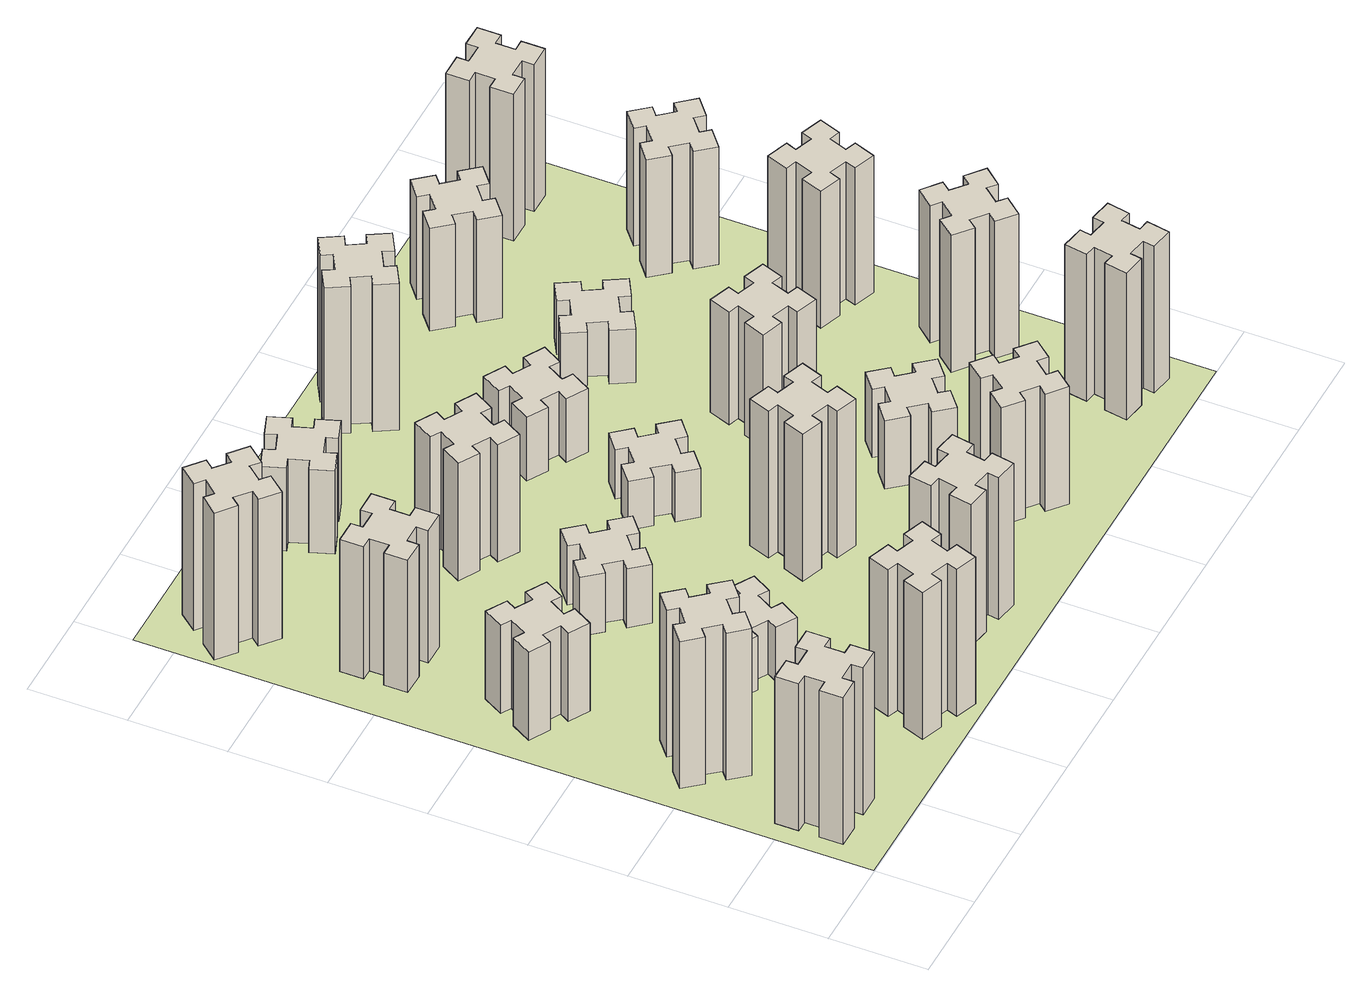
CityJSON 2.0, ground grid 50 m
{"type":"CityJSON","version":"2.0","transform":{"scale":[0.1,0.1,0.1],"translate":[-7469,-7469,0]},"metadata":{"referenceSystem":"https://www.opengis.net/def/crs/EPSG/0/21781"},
"CityObjects":{
"building1":{"type":"Building","attributes":{"class":"1000","function":"1000","usage":"1000","yearOfConstruction":2016,"roofType":"1000","measuredHeight":90,"storeysAboveGround":30,"storeysBelowGround":0},"geometry":[{"type":"Solid","lod":"1","boundaries":[[[[0,1,2,3,4,5,6,7,8,9,10,11,12,13,14,15,16,17,18,19]],[[17,16,20,21]],[[16,15,22,20]],[[15,14,23,22]],[[14,13,24,23]],[[13,12,25,24]],[[12,11,26,25]],[[11,10,27,26]],[[10,9,28,27]],[[9,8,29,28]],[[8,7,30,29]],[[7,6,31,30]],[[6,5,32,31]],[[5,4,33,32]],[[4,3,34,33]],[[3,2,35,34]],[[2,1,36,35]],[[1,0,37,36]],[[0,19,38,37]],[[19,18,39,38]],[[18,17,21,39]],[[24,25,26,27,28,29,30,31,32,33,34,35,36,37,38,39,21,20,22,23]]]]}]},
"building2":{"type":"Building","attributes":{"class":"1000","function":"1000","usage":"1000","yearOfConstruction":2016,"roofType":"1000","measuredHeight":90,"storeysAboveGround":30,"storeysBelowGround":0},"geometry":[{"type":"Solid","lod":"1","boundaries":[[[[40,41,42,43,44,45,46,47,48,49,50,51,52,53,54,55,56,57,58,59]],[[57,56,60,61]],[[56,55,62,60]],[[55,54,63,62]],[[54,53,64,63]],[[53,52,65,64]],[[52,51,66,65]],[[51,50,67,66]],[[50,49,68,67]],[[49,48,69,68]],[[48,47,70,69]],[[47,46,71,70]],[[46,45,72,71]],[[45,44,73,72]],[[44,43,74,73]],[[43,42,75,74]],[[42,41,76,75]],[[41,40,77,76]],[[40,59,78,77]],[[59,58,79,78]],[[58,57,61,79]],[[64,65,66,67,68,69,70,71,72,73,74,75,76,77,78,79,61,60,62,63]]]]}]},
"building3":{"type":"Building","attributes":{"class":"1000","function":"1000","usage":"1000","yearOfConstruction":2016,"roofType":"1000","measuredHeight":54,"storeysAboveGround":30,"storeysBelowGround":0},"geometry":[{"type":"Solid","lod":"1","boundaries":[[[[80,81,82,83,84,85,86,87,88,89,90,91,92,93,94,95,96,97,98,99]],[[97,96,100,101]],[[96,95,102,100]],[[95,94,103,102]],[[94,93,104,103]],[[93,92,105,104]],[[92,91,106,105]],[[91,90,107,106]],[[90,89,108,107]],[[89,88,109,108]],[[88,87,110,109]],[[87,86,111,110]],[[86,85,112,111]],[[85,84,113,112]],[[84,83,114,113]],[[83,82,115,114]],[[82,81,116,115]],[[81,80,117,116]],[[80,99,118,117]],[[99,98,119,118]],[[98,97,101,119]],[[104,105,106,107,108,109,110,111,112,113,114,115,116,117,118,119,101,100,102,103]]]]}]},
"building4":{"type":"Building","attributes":{"class":"1000","function":"1000","usage":"1000","yearOfConstruction":2016,"roofType":"1000","measuredHeight":81,"storeysAboveGround":30,"storeysBelowGround":0},"geometry":[{"type":"Solid","lod":"1","boundaries":[[[[120,121,122,123,124,125,126,127,128,129,130,131,132,133,134,135,136,137,138,139]],[[137,136,140,141]],[[136,135,142,140]],[[135,134,143,142]],[[134,133,144,143]],[[133,132,145,144]],[[132,131,146,145]],[[131,130,147,146]],[[130,129,148,147]],[[129,128,149,148]],[[128,127,150,149]],[[127,126,151,150]],[[126,125,152,151]],[[125,124,153,152]],[[124,123,154,153]],[[123,122,155,154]],[[122,121,156,155]],[[121,120,157,156]],[[120,139,158,157]],[[139,138,159,158]],[[138,137,141,159]],[[144,145,146,147,148,149,150,151,152,153,154,155,156,157,158,159,141,140,142,143]]]]}]},
"building5":{"type":"Building","attributes":{"class":"1000","function":"1000","usage":"1000","yearOfConstruction":2016,"roofType":"1000","measuredHeight":90,"storeysAboveGround":30,"storeysBelowGround":0},"geometry":[{"type":"Solid","lod":"1","boundaries":[[[[160,161,162,163,164,165,166,167,168,169,170,171,172,173,174,175,176,177,178,179]],[[177,176,180,181]],[[176,175,182,180]],[[175,174,183,182]],[[174,173,184,183]],[[173,172,185,184]],[[172,171,186,185]],[[171,170,187,186]],[[170,169,188,187]],[[169,168,189,188]],[[168,167,190,189]],[[167,166,191,190]],[[166,165,192,191]],[[165,164,193,192]],[[164,163,194,193]],[[163,162,195,194]],[[162,161,196,195]],[[161,160,197,196]],[[160,179,198,197]],[[179,178,199,198]],[[178,177,181,199]],[[184,185,186,187,188,189,190,191,192,193,194,195,196,197,198,199,181,180,182,183]]]]}]},
"building6":{"type":"Building","attributes":{"class":"1000","function":"1000","usage":"1000","yearOfConstruction":2016,"roofType":"1000","measuredHeight":90,"storeysAboveGround":30,"storeysBelowGround":0},"geometry":[{"type":"Solid","lod":"1","boundaries":[[[[200,201,202,203,204,205,206,207,208,209,210,211,212,213,214,215,216,217,218,219]],[[217,216,220,221]],[[216,215,222,220]],[[215,214,223,222]],[[214,213,224,223]],[[213,212,225,224]],[[212,211,226,225]],[[211,210,227,226]],[[210,209,228,227]],[[209,208,229,228]],[[208,207,230,229]],[[207,206,231,230]],[[206,205,232,231]],[[205,204,233,232]],[[204,203,234,233]],[[203,202,235,234]],[[202,201,236,235]],[[201,200,237,236]],[[200,219,238,237]],[[219,218,239,238]],[[218,217,221,239]],[[224,225,226,227,228,229,230,231,232,233,234,235,236,237,238,239,221,220,222,223]]]]}]},
"building7":{"type":"Building","attributes":{"class":"1000","function":"1000","usage":"1000","yearOfConstruction":2016,"roofType":"1000","measuredHeight":33,"storeysAboveGround":30,"storeysBelowGround":0},"geometry":[{"type":"Solid","lod":"1","boundaries":[[[[240,241,242,243,244,245,246,247,248,249,250,251,252,253,254,255,256,257,258,259]],[[257,256,260,261]],[[256,255,262,260]],[[255,254,263,262]],[[254,253,264,263]],[[253,252,265,264]],[[252,251,266,265]],[[251,250,267,266]],[[250,249,268,267]],[[249,248,269,268]],[[248,247,270,269]],[[247,246,271,270]],[[246,245,272,271]],[[245,244,273,272]],[[244,243,274,273]],[[243,242,275,274]],[[242,241,276,275]],[[241,240,277,276]],[[240,259,278,277]],[[259,258,279,278]],[[258,257,261,279]],[[264,265,266,267,268,269,270,271,272,273,274,275,276,277,278,279,261,260,262,263]]]]}]},
"building8":{"type":"Building","attributes":{"class":"1000","function":"1000","usage":"1000","yearOfConstruction":2016,"roofType":"1000","measuredHeight":36,"storeysAboveGround":30,"storeysBelowGround":0},"geometry":[{"type":"Solid","lod":"1","boundaries":[[[[280,281,282,283,284,285,286,287,288,289,290,291,292,293,294,295,296,297,298,299]],[[297,296,300,301]],[[296,295,302,300]],[[295,294,303,302]],[[294,293,304,303]],[[293,292,305,304]],[[292,291,306,305]],[[291,290,307,306]],[[290,289,308,307]],[[289,288,309,308]],[[288,287,310,309]],[[287,286,311,310]],[[286,285,312,311]],[[285,284,313,312]],[[284,283,314,313]],[[283,282,315,314]],[[282,281,316,315]],[[281,280,317,316]],[[280,299,318,317]],[[299,298,319,318]],[[298,297,301,319]],[[304,305,306,307,308,309,310,311,312,313,314,315,316,317,318,319,301,300,302,303]]]]}]},
"building9":{"type":"Building","attributes":{"class":"1000","function":"1000","usage":"1000","yearOfConstruction":2016,"roofType":"1000","measuredHeight":87,"storeysAboveGround":30,"storeysBelowGround":0},"geometry":[{"type":"Solid","lod":"1","boundaries":[[[[320,321,322,323,324,325,326,327,328,329,330,331,332,333,334,335,336,337,338,339]],[[337,336,340,341]],[[336,335,342,340]],[[335,334,343,342]],[[334,333,344,343]],[[333,332,345,344]],[[332,331,346,345]],[[331,330,347,346]],[[330,329,348,347]],[[329,328,349,348]],[[328,327,350,349]],[[327,326,351,350]],[[326,325,352,351]],[[325,324,353,352]],[[324,323,354,353]],[[323,322,355,354]],[[322,321,356,355]],[[321,320,357,356]],[[320,339,358,357]],[[339,338,359,358]],[[338,337,341,359]],[[344,345,346,347,348,349,350,351,352,353,354,355,356,357,358,359,341,340,342,343]]]]}]},
"building10":{"type":"Building","attributes":{"class":"1000","function":"1000","usage":"1000","yearOfConstruction":2016,"roofType":"1000","measuredHeight":72,"storeysAboveGround":30,"storeysBelowGround":0},"geometry":[{"type":"Solid","lod":"1","boundaries":[[[[360,361,362,363,364,365,366,367,368,369,370,371,372,373,374,375,376,377,378,379]],[[377,376,380,381]],[[376,375,382,380]],[[375,374,383,382]],[[374,373,384,383]],[[373,372,385,384]],[[372,371,386,385]],[[371,370,387,386]],[[370,369,388,387]],[[369,368,389,388]],[[368,367,390,389]],[[367,366,391,390]],[[366,365,392,391]],[[365,364,393,392]],[[364,363,394,393]],[[363,362,395,394]],[[362,361,396,395]],[[361,360,397,396]],[[360,379,398,397]],[[379,378,399,398]],[[378,377,381,399]],[[384,385,386,387,388,389,390,391,392,393,394,395,396,397,398,399,381,380,382,383]]]]}]},
"building11":{"type":"Building","attributes":{"class":"1000","function":"1000","usage":"1000","yearOfConstruction":2016,"roofType":"1000","measuredHeight":51,"storeysAboveGround":30,"storeysBelowGround":0},"geometry":[{"type":"Solid","lod":"1","boundaries":[[[[400,401,402,403,404,405,406,407,408,409,410,411,412,413,414,415,416,417,418,419]],[[417,416,420,421]],[[416,415,422,420]],[[415,414,423,422]],[[414,413,424,423]],[[413,412,425,424]],[[412,411,426,425]],[[411,410,427,426]],[[410,409,428,427]],[[409,408,429,428]],[[408,407,430,429]],[[407,406,431,430]],[[406,405,432,431]],[[405,404,433,432]],[[404,403,434,433]],[[403,402,435,434]],[[402,401,436,435]],[[401,400,437,436]],[[400,419,438,437]],[[419,418,439,438]],[[418,417,421,439]],[[424,425,426,427,428,429,430,431,432,433,434,435,436,437,438,439,421,420,422,423]]]]}]},
"building12":{"type":"Building","attributes":{"class":"1000","function":"1000","usage":"1000","yearOfConstruction":2016,"roofType":"1000","measuredHeight":90,"storeysAboveGround":30,"storeysBelowGround":0},"geometry":[{"type":"Solid","lod":"1","boundaries":[[[[440,441,442,443,444,445,446,447,448,449,450,451,452,453,454,455,456,457,458,459]],[[457,456,460,461]],[[456,455,462,460]],[[455,454,463,462]],[[454,453,464,463]],[[453,452,465,464]],[[452,451,466,465]],[[451,450,467,466]],[[450,449,468,467]],[[449,448,469,468]],[[448,447,470,469]],[[447,446,471,470]],[[446,445,472,471]],[[445,444,473,472]],[[444,443,474,473]],[[443,442,475,474]],[[442,441,476,475]],[[441,440,477,476]],[[440,459,478,477]],[[459,458,479,478]],[[458,457,461,479]],[[464,465,466,467,468,469,470,471,472,473,474,475,476,477,478,479,461,460,462,463]]]]}]},
"building13":{"type":"Building","attributes":{"class":"1000","function":"1000","usage":"1000","yearOfConstruction":2016,"roofType":"1000","measuredHeight":30,"storeysAboveGround":30,"storeysBelowGround":0},"geometry":[{"type":"Solid","lod":"1","boundaries":[[[[480,481,482,483,484,485,486,487,488,489,490,491,492,493,494,495,496,497,498,499]],[[497,496,500,501]],[[496,495,502,500]],[[495,494,503,502]],[[494,493,504,503]],[[493,492,505,504]],[[492,491,506,505]],[[491,490,507,506]],[[490,489,508,507]],[[489,488,509,508]],[[488,487,510,509]],[[487,486,511,510]],[[486,485,512,511]],[[485,484,513,512]],[[484,483,514,513]],[[483,482,515,514]],[[482,481,516,515]],[[481,480,517,516]],[[480,499,518,517]],[[499,498,519,518]],[[498,497,501,519]],[[504,505,506,507,508,509,510,511,512,513,514,515,516,517,518,519,501,500,502,503]]]]}]},
"building14":{"type":"Building","attributes":{"class":"1000","function":"1000","usage":"1000","yearOfConstruction":2016,"roofType":"1000","measuredHeight":39,"storeysAboveGround":30,"storeysBelowGround":0},"geometry":[{"type":"Solid","lod":"1","boundaries":[[[[520,521,522,523,524,525,526,527,528,529,530,531,532,533,534,535,536,537,538,539]],[[537,536,540,541]],[[536,535,542,540]],[[535,534,543,542]],[[534,533,544,543]],[[533,532,545,544]],[[532,531,546,545]],[[531,530,547,546]],[[530,529,548,547]],[[529,528,549,548]],[[528,527,550,549]],[[527,526,551,550]],[[526,525,552,551]],[[525,524,553,552]],[[524,523,554,553]],[[523,522,555,554]],[[522,521,556,555]],[[521,520,557,556]],[[520,539,558,557]],[[539,538,559,558]],[[538,537,541,559]],[[544,545,546,547,548,549,550,551,552,553,554,555,556,557,558,559,541,540,542,543]]]]}]},
"building15":{"type":"Building","attributes":{"class":"1000","function":"1000","usage":"1000","yearOfConstruction":2016,"roofType":"1000","measuredHeight":72,"storeysAboveGround":30,"storeysBelowGround":0},"geometry":[{"type":"Solid","lod":"1","boundaries":[[[[560,561,562,563,564,565,566,567,568,569,570,571,572,573,574,575,576,577,578,579]],[[577,576,580,581]],[[576,575,582,580]],[[575,574,583,582]],[[574,573,584,583]],[[573,572,585,584]],[[572,571,586,585]],[[571,570,587,586]],[[570,569,588,587]],[[569,568,589,588]],[[568,567,590,589]],[[567,566,591,590]],[[566,565,592,591]],[[565,564,593,592]],[[564,563,594,593]],[[563,562,595,594]],[[562,561,596,595]],[[561,560,597,596]],[[560,579,598,597]],[[579,578,599,598]],[[578,577,581,599]],[[584,585,586,587,588,589,590,591,592,593,594,595,596,597,598,599,581,580,582,583]]]]}]},
"building16":{"type":"Building","attributes":{"class":"1000","function":"1000","usage":"1000","yearOfConstruction":2016,"roofType":"1000","measuredHeight":90,"storeysAboveGround":30,"storeysBelowGround":0},"geometry":[{"type":"Solid","lod":"1","boundaries":[[[[600,601,602,603,604,605,606,607,608,609,610,611,612,613,614,615,616,617,618,619]],[[617,616,620,621]],[[616,615,622,620]],[[615,614,623,622]],[[614,613,624,623]],[[613,612,625,624]],[[612,611,626,625]],[[611,610,627,626]],[[610,609,628,627]],[[609,608,629,628]],[[608,607,630,629]],[[607,606,631,630]],[[606,605,632,631]],[[605,604,633,632]],[[604,603,634,633]],[[603,602,635,634]],[[602,601,636,635]],[[601,600,637,636]],[[600,619,638,637]],[[619,618,639,638]],[[618,617,621,639]],[[624,625,626,627,628,629,630,631,632,633,634,635,636,637,638,639,621,620,622,623]]]]}]},
"building17":{"type":"Building","attributes":{"class":"1000","function":"1000","usage":"1000","yearOfConstruction":2016,"roofType":"1000","measuredHeight":42,"storeysAboveGround":30,"storeysBelowGround":0},"geometry":[{"type":"Solid","lod":"1","boundaries":[[[[640,641,642,643,644,645,646,647,648,649,650,651,652,653,654,655,656,657,658,659]],[[657,656,660,661]],[[656,655,662,660]],[[655,654,663,662]],[[654,653,664,663]],[[653,652,665,664]],[[652,651,666,665]],[[651,650,667,666]],[[650,649,668,667]],[[649,648,669,668]],[[648,647,670,669]],[[647,646,671,670]],[[646,645,672,671]],[[645,644,673,672]],[[644,643,674,673]],[[643,642,675,674]],[[642,641,676,675]],[[641,640,677,676]],[[640,659,678,677]],[[659,658,679,678]],[[658,657,661,679]],[[664,665,666,667,668,669,670,671,672,673,674,675,676,677,678,679,661,660,662,663]]]]}]},
"building18":{"type":"Building","attributes":{"class":"1000","function":"1000","usage":"1000","yearOfConstruction":2016,"roofType":"1000","measuredHeight":69,"storeysAboveGround":30,"storeysBelowGround":0},"geometry":[{"type":"Solid","lod":"1","boundaries":[[[[680,681,682,683,684,685,686,687,688,689,690,691,692,693,694,695,696,697,698,699]],[[697,696,700,701]],[[696,695,702,700]],[[695,694,703,702]],[[694,693,704,703]],[[693,692,705,704]],[[692,691,706,705]],[[691,690,707,706]],[[690,689,708,707]],[[689,688,709,708]],[[688,687,710,709]],[[687,686,711,710]],[[686,685,712,711]],[[685,684,713,712]],[[684,683,714,713]],[[683,682,715,714]],[[682,681,716,715]],[[681,680,717,716]],[[680,699,718,717]],[[699,698,719,718]],[[698,697,701,719]],[[704,705,706,707,708,709,710,711,712,713,714,715,716,717,718,719,701,700,702,703]]]]}]},
"building19":{"type":"Building","attributes":{"class":"1000","function":"1000","usage":"1000","yearOfConstruction":2016,"roofType":"1000","measuredHeight":33,"storeysAboveGround":30,"storeysBelowGround":0},"geometry":[{"type":"Solid","lod":"1","boundaries":[[[[720,721,722,723,724,725,726,727,728,729,730,731,732,733,734,735,736,737,738,739]],[[737,736,740,741]],[[736,735,742,740]],[[735,734,743,742]],[[734,733,744,743]],[[733,732,745,744]],[[732,731,746,745]],[[731,730,747,746]],[[730,729,748,747]],[[729,728,749,748]],[[728,727,750,749]],[[727,726,751,750]],[[726,725,752,751]],[[725,724,753,752]],[[724,723,754,753]],[[723,722,755,754]],[[722,721,756,755]],[[721,720,757,756]],[[720,739,758,757]],[[739,738,759,758]],[[738,737,741,759]],[[744,745,746,747,748,749,750,751,752,753,754,755,756,757,758,759,741,740,742,743]]]]}]},
"building20":{"type":"Building","attributes":{"class":"1000","function":"1000","usage":"1000","yearOfConstruction":2016,"roofType":"1000","measuredHeight":90,"storeysAboveGround":30,"storeysBelowGround":0},"geometry":[{"type":"Solid","lod":"1","boundaries":[[[[760,761,762,763,764,765,766,767,768,769,770,771,772,773,774,775,776,777,778,779]],[[777,776,780,781]],[[776,775,782,780]],[[775,774,783,782]],[[774,773,784,783]],[[773,772,785,784]],[[772,771,786,785]],[[771,770,787,786]],[[770,769,788,787]],[[769,768,789,788]],[[768,767,790,789]],[[767,766,791,790]],[[766,765,792,791]],[[765,764,793,792]],[[764,763,794,793]],[[763,762,795,794]],[[762,761,796,795]],[[761,760,797,796]],[[760,779,798,797]],[[779,778,799,798]],[[778,777,781,799]],[[784,785,786,787,788,789,790,791,792,793,794,795,796,797,798,799,781,780,782,783]]]]}]},
"building21":{"type":"Building","attributes":{"class":"1000","function":"1000","usage":"1000","yearOfConstruction":2016,"roofType":"1000","measuredHeight":63,"storeysAboveGround":30,"storeysBelowGround":0},"geometry":[{"type":"Solid","lod":"1","boundaries":[[[[800,801,802,803,804,805,806,807,808,809,810,811,812,813,814,815,816,817,818,819]],[[817,816,820,821]],[[816,815,822,820]],[[815,814,823,822]],[[814,813,824,823]],[[813,812,825,824]],[[812,811,826,825]],[[811,810,827,826]],[[810,809,828,827]],[[809,808,829,828]],[[808,807,830,829]],[[807,806,831,830]],[[806,805,832,831]],[[805,804,833,832]],[[804,803,834,833]],[[803,802,835,834]],[[802,801,836,835]],[[801,800,837,836]],[[800,819,838,837]],[[819,818,839,838]],[[818,817,821,839]],[[824,825,826,827,828,829,830,831,832,833,834,835,836,837,838,839,821,820,822,823]]]]}]},
"building22":{"type":"Building","attributes":{"class":"1000","function":"1000","usage":"1000","yearOfConstruction":2016,"roofType":"1000","measuredHeight":84,"storeysAboveGround":30,"storeysBelowGround":0},"geometry":[{"type":"Solid","lod":"1","boundaries":[[[[840,841,842,843,844,845,846,847,848,849,850,851,852,853,854,855,856,857,858,859]],[[857,856,860,861]],[[856,855,862,860]],[[855,854,863,862]],[[854,853,864,863]],[[853,852,865,864]],[[852,851,866,865]],[[851,850,867,866]],[[850,849,868,867]],[[849,848,869,868]],[[848,847,870,869]],[[847,846,871,870]],[[846,845,872,871]],[[845,844,873,872]],[[844,843,874,873]],[[843,842,875,874]],[[842,841,876,875]],[[841,840,877,876]],[[840,859,878,877]],[[859,858,879,878]],[[858,857,861,879]],[[864,865,866,867,868,869,870,871,872,873,874,875,876,877,878,879,861,860,862,863]]]]}]},
"building23":{"type":"Building","attributes":{"class":"1000","function":"1000","usage":"1000","yearOfConstruction":2016,"roofType":"1000","measuredHeight":84,"storeysAboveGround":30,"storeysBelowGround":0},"geometry":[{"type":"Solid","lod":"1","boundaries":[[[[880,881,882,883,884,885,886,887,888,889,890,891,892,893,894,895,896,897,898,899]],[[897,896,900,901]],[[896,895,902,900]],[[895,894,903,902]],[[894,893,904,903]],[[893,892,905,904]],[[892,891,906,905]],[[891,890,907,906]],[[890,889,908,907]],[[889,888,909,908]],[[888,887,910,909]],[[887,886,911,910]],[[886,885,912,911]],[[885,884,913,912]],[[884,883,914,913]],[[883,882,915,914]],[[882,881,916,915]],[[881,880,917,916]],[[880,899,918,917]],[[899,898,919,918]],[[898,897,901,919]],[[904,905,906,907,908,909,910,911,912,913,914,915,916,917,918,919,901,900,902,903]]]]}]},
"building24":{"type":"Building","attributes":{"class":"1000","function":"1000","usage":"1000","yearOfConstruction":2016,"roofType":"1000","measuredHeight":72,"storeysAboveGround":30,"storeysBelowGround":0},"geometry":[{"type":"Solid","lod":"1","boundaries":[[[[920,921,922,923,924,925,926,927,928,929,930,931,932,933,934,935,936,937,938,939]],[[937,936,940,941]],[[936,935,942,940]],[[935,934,943,942]],[[934,933,944,943]],[[933,932,945,944]],[[932,931,946,945]],[[931,930,947,946]],[[930,929,948,947]],[[929,928,949,948]],[[928,927,950,949]],[[927,926,951,950]],[[926,925,952,951]],[[925,924,953,952]],[[924,923,954,953]],[[923,922,955,954]],[[922,921,956,955]],[[921,920,957,956]],[[920,939,958,957]],[[939,938,959,958]],[[938,937,941,959]],[[944,945,946,947,948,949,950,951,952,953,954,955,956,957,958,959,941,940,942,943]]]]}]},
"building25":{"type":"Building","attributes":{"class":"1000","function":"1000","usage":"1000","yearOfConstruction":2016,"roofType":"1000","measuredHeight":90,"storeysAboveGround":30,"storeysBelowGround":0},"geometry":[{"type":"Solid","lod":"1","boundaries":[[[[960,961,962,963,964,965,966,967,968,969,970,971,972,973,974,975,976,977,978,979]],[[977,976,980,981]],[[976,975,982,980]],[[975,974,983,982]],[[974,973,984,983]],[[973,972,985,984]],[[972,971,986,985]],[[971,970,987,986]],[[970,969,988,987]],[[969,968,989,988]],[[968,967,990,989]],[[967,966,991,990]],[[966,965,992,991]],[[965,964,993,992]],[[964,963,994,993]],[[963,962,995,994]],[[962,961,996,995]],[[961,960,997,996]],[[960,979,998,997]],[[979,978,999,998]],[[978,977,981,999]],[[984,985,986,987,988,989,990,991,992,993,994,995,996,997,998,999,981,980,982,983]]]]}]},
"landuse1":{"type":"LandUse","attributes":{"name":"plot1","function":"1010"},"geometry":[{"type":"MultiSurface","lod":"1","boundaries":[[[1000,1001,1002,1003]]]}]}
},
"vertices":[
[165,425,0],[165,325,0],[105,325,0],[105,205,0],[225,205,0],[225,265,0],[325,265,0],[325,205,0],[445,205,0],[445,325,0],[385,325,0],[385,425,0],[445,425,0],[445,545,0],[325,545,0],[325,485,0],[225,485,0],[225,545,0],[105,545,0],[105,425,0],[225,485,900],[225,545,900],[325,485,900],[325,545,900],[445,545,900],[445,425,900],[385,425,900],[385,325,900],[445,325,900],[445,205,900],[325,205,900],[325,265,900],[225,265,900],[225,205,900],[105,205,900],[105,325,900],[165,325,900],[165,425,900],[105,425,900],[105,545,900],
[492,1048,0],[427,1124,0],[473,1163,0],[396,1255,0],[304,1178,0],[343,1132,0],[266,1067,0],[228,1113,0],[136,1036,0],[213,944,0],[259,983,0],[323,906,0],[277,868,0],[354,776,0],[446,853,0],[408,899,0],[484,963,0],[523,917,0],[615,994,0],[538,1086,0],[484,963,900],[523,917,900],[408,899,900],[446,853,900],[354,776,900],[277,868,900],[323,906,900],[259,983,900],[213,944,900],[136,1036,900],[228,1113,900],[266,1067,900],[343,1132,900],[304,1178,900],[396,1255,900],[473,1163,900],[427,1124,900],[492,1048,900],[538,1086,900],[615,994,900],
[474,1926,0],[387,1976,0],[417,2028,0],[313,2088,0],[253,1984,0],[305,1954,0],[255,1867,0],[203,1897,0],[143,1793,0],[247,1733,0],[277,1785,0],[364,1735,0],[334,1683,0],[438,1623,0],[498,1727,0],[446,1757,0],[496,1844,0],[548,1814,0],[608,1918,0],[504,1978,0],[496,1844,540],[548,1814,540],[446,1757,540],[498,1727,540],[438,1623,540],[334,1683,540],[364,1735,540],[277,1785,540],[247,1733,540],[143,1793,540],[203,1897,540],[255,1867,540],[305,1954,540],[253,1984,540],[313,2088,540],[417,2028,540],[387,1976,540],[474,1926,540],[504,1978,540],[608,1918,540],
[485,2545,0],[485,2645,0],[545,2645,0],[545,2765,0],[425,2765,0],[425,2705,0],[325,2705,0],[325,2765,0],[205,2765,0],[205,2645,0],[265,2645,0],[265,2545,0],[205,2545,0],[205,2425,0],[325,2425,0],[325,2485,0],[425,2485,0],[425,2425,0],[545,2425,0],[545,2545,0],[425,2485,810],[425,2425,810],[325,2485,810],[325,2425,810],[205,2425,810],[205,2545,810],[265,2545,810],[265,2645,810],[205,2645,810],[205,2765,810],[325,2765,810],[325,2705,810],[425,2705,810],[425,2765,810],[545,2765,810],[545,2645,810],[485,2645,810],[485,2545,810],[545,2545,810],[545,2425,810],
[1029,360,0],[995,266,0],[939,287,0],[897,174,0],[1010,133,0],[1031,189,0],[1125,155,0],[1104,99,0],[1217,57,0],[1258,170,0],[1202,191,0],[1236,285,0],[1292,264,0],[1333,377,0],[1220,418,0],[1200,362,0],[1106,396,0],[1127,452,0],[1014,493,0],[973,380,0],[1106,396,900],[1127,452,900],[1200,362,900],[1220,418,900],[1333,377,900],[1292,264,900],[1236,285,900],[1202,191,900],[1258,170,900],[1217,57,900],[1104,99,900],[1125,155,900],[1031,189,900],[1010,133,900],[897,174,900],[939,287,900],[995,266,900],[1029,360,900],[973,380,900],[1014,493,900],
[384,3387,0],[308,3452,0],[346,3498,0],[254,3575,0],[177,3483,0],[223,3444,0],[159,3368,0],[113,3406,0],[36,3314,0],[128,3237,0],[166,3283,0],[243,3219,0],[204,3173,0],[296,3096,0],[373,3188,0],[327,3226,0],[392,3303,0],[438,3264,0],[515,3356,0],[423,3433,0],[392,3303,900],[438,3264,900],[327,3226,900],[373,3188,900],[296,3096,900],[204,3173,900],[243,3219,900],[166,3283,900],[128,3237,900],[36,3314,900],[113,3406,900],[159,3368,900],[223,3444,900],[177,3483,900],[254,3575,900],[346,3498,900],[308,3452,900],[384,3387,900],[423,3433,900],[515,3356,900],
[1086,1017,0],[1136,1104,0],[1188,1074,0],[1248,1178,0],[1144,1238,0],[1114,1186,0],[1027,1236,0],[1057,1288,0],[953,1348,0],[893,1244,0],[945,1214,0],[895,1127,0],[843,1157,0],[783,1053,0],[887,993,0],[917,1045,0],[1004,995,0],[974,943,0],[1078,883,0],[1138,987,0],[1004,995,330],[974,943,330],[917,1045,330],[887,993,330],[783,1053,330],[843,1157,330],[895,1127,330],[945,1214,330],[893,1244,330],[953,1348,330],[1057,1288,330],[1027,1236,330],[1114,1186,330],[1144,1238,330],[1248,1178,330],[1188,1074,330],[1136,1104,330],[1086,1017,330],[1138,987,330],[1078,883,330],
[1083,1972,0],[1006,1907,0],[968,1953,0],[876,1876,0],[953,1784,0],[999,1823,0],[1063,1746,0],[1017,1708,0],[1094,1616,0],[1186,1693,0],[1148,1739,0],[1224,1803,0],[1263,1757,0],[1355,1834,0],[1278,1926,0],[1232,1888,0],[1167,1964,0],[1213,2003,0],[1136,2095,0],[1044,2018,0],[1167,1964,360],[1213,2003,360],[1232,1888,360],[1278,1926,360],[1355,1834,360],[1263,1757,360],[1224,1803,360],[1148,1739,360],[1186,1693,360],[1094,1616,360],[1017,1708,360],[1063,1746,360],[999,1823,360],[953,1784,360],[876,1876,360],[968,1953,360],[1006,1907,360],[1083,1972,360],[1044,2018,360],[1136,2095,360],
[1656,444,0],[1638,345,0],[1579,356,0],[1558,237,0],[1677,217,0],[1687,276,0],[1785,258,0],[1775,199,0],[1893,178,0],[1914,297,0],[1855,307,0],[1872,405,0],[1931,395,0],[1952,513,0],[1834,534,0],[1824,475,0],[1725,492,0],[1736,551,0],[1617,572,0],[1597,454,0],[1725,492,870],[1736,551,870],[1824,475,870],[1834,534,870],[1952,513,870],[1931,395,870],[1872,405,870],[1855,307,870],[1914,297,870],[1893,178,870],[1775,199,870],[1785,258,870],[1687,276,870],[1677,217,870],[1558,237,870],[1579,356,870],[1638,345,870],[1656,444,870],[1597,454,870],[1617,572,870],
[1117,2525,0],[1204,2475,0],[1174,2423,0],[1278,2363,0],[1338,2467,0],[1286,2497,0],[1336,2584,0],[1388,2554,0],[1448,2658,0],[1344,2718,0],[1314,2666,0],[1227,2716,0],[1257,2768,0],[1153,2828,0],[1093,2724,0],[1145,2694,0],[1095,2607,0],[1043,2637,0],[983,2533,0],[1087,2473,0],[1095,2607,720],[1043,2637,720],[1145,2694,720],[1093,2724,720],[1153,2828,720],[1257,2768,720],[1227,2716,720],[1314,2666,720],[1344,2718,720],[1448,2658,720],[1388,2554,720],[1336,2584,720],[1286,2497,720],[1338,2467,720],[1278,2363,720],[1174,2423,720],[1204,2475,720],[1117,2525,720],[1087,2473,720],[983,2533,720],
[1025,3456,0],[931,3422,0],[910,3478,0],[797,3437,0],[839,3324,0],[895,3345,0],[929,3251,0],[873,3230,0],[914,3117,0],[1027,3159,0],[1006,3215,0],[1100,3249,0],[1120,3193,0],[1233,3234,0],[1192,3347,0],[1136,3326,0],[1102,3420,0],[1158,3440,0],[1117,3553,0],[1004,3512,0],[1102,3420,510],[1158,3440,510],[1136,3326,510],[1192,3347,510],[1233,3234,510],[1120,3193,510],[1100,3249,510],[1006,3215,510],[1027,3159,510],[914,3117,510],[873,3230,510],[929,3251,510],[895,3345,510],[839,3324,510],[797,3437,510],[910,3478,510],[931,3422,510],[1025,3456,510],[1004,3512,510],[1117,3553,510],
[1769,1300,0],[1735,1206,0],[1679,1227,0],[1637,1114,0],[1750,1073,0],[1771,1129,0],[1865,1095,0],[1844,1039,0],[1957,997,0],[1998,1110,0],[1942,1131,0],[1976,1225,0],[2032,1204,0],[2073,1317,0],[1960,1358,0],[1940,1302,0],[1846,1336,0],[1867,1392,0],[1754,1433,0],[1713,1320,0],[1846,1336,900],[1867,1392,900],[1940,1302,900],[1960,1358,900],[2073,1317,900],[2032,1204,900],[1976,1225,900],[1942,1131,900],[1998,1110,900],[1957,997,900],[1844,1039,900],[1865,1095,900],[1771,1129,900],[1750,1073,900],[1637,1114,900],[1679,1227,900],[1735,1206,900],[1769,1300,900],[1713,1320,900],[1754,1433,900],
[1972,1988,0],[1907,2064,0],[1953,2103,0],[1876,2195,0],[1784,2118,0],[1823,2072,0],[1746,2007,0],[1708,2053,0],[1616,1976,0],[1693,1884,0],[1739,1923,0],[1803,1846,0],[1757,1808,0],[1834,1716,0],[1926,1793,0],[1888,1839,0],[1964,1903,0],[2003,1857,0],[2095,1934,0],[2018,2026,0],[1964,1903,300],[2003,1857,300],[1888,1839,300],[1926,1793,300],[1834,1716,300],[1757,1808,300],[1803,1846,300],[1739,1923,300],[1693,1884,300],[1616,1976,300],[1708,2053,300],[1746,2007,300],[1823,2072,300],[1784,2118,300],[1876,2195,300],[1953,2103,300],[1907,2064,300],[1972,1988,300],[2018,2026,300],[2095,1934,300],
[2026,2497,0],[2076,2584,0],[2128,2554,0],[2188,2658,0],[2084,2718,0],[2054,2666,0],[1967,2716,0],[1997,2768,0],[1893,2828,0],[1833,2724,0],[1885,2694,0],[1835,2607,0],[1783,2637,0],[1723,2533,0],[1827,2473,0],[1857,2525,0],[1944,2475,0],[1914,2423,0],[2018,2363,0],[2078,2467,0],[1944,2475,390],[1914,2423,390],[1857,2525,390],[1827,2473,390],[1723,2533,390],[1783,2637,390],[1835,2607,390],[1885,2694,390],[1833,2724,390],[1893,2828,390],[1997,2768,390],[1967,2716,390],[2054,2666,390],[2084,2718,390],[2188,2658,390],[2128,2554,390],[2076,2584,390],[2026,2497,390],[2078,2467,390],[2018,2363,390],
[2486,423,0],[2563,359,0],[2524,313,0],[2616,236,0],[2693,328,0],[2647,366,0],[2712,443,0],[2758,404,0],[2835,496,0],[2743,573,0],[2704,527,0],[2628,592,0],[2666,638,0],[2574,715,0],[2497,623,0],[2543,584,0],[2479,508,0],[2433,546,0],[2356,454,0],[2448,377,0],[2479,508,720],[2433,546,720],[2543,584,720],[2497,623,720],[2574,715,720],[2666,638,720],[2628,592,720],[2704,527,720],[2743,573,720],[2835,496,720],[2758,404,720],[2712,443,720],[2647,366,720],[2693,328,720],[2616,236,720],[2524,313,720],[2563,359,720],[2486,423,720],[2448,377,720],[2356,454,720],
[1844,3556,0],[1757,3506,0],[1727,3558,0],[1623,3498,0],[1683,3394,0],[1735,3424,0],[1785,3337,0],[1733,3307,0],[1793,3203,0],[1897,3263,0],[1867,3315,0],[1954,3365,0],[1984,3313,0],[2088,3373,0],[2028,3477,0],[1976,3447,0],[1926,3534,0],[1978,3564,0],[1918,3668,0],[1814,3608,0],[1926,3534,900],[1978,3564,900],[1976,3447,900],[2028,3477,900],[2088,3373,900],[1984,3313,900],[1954,3365,900],[1867,3315,900],[1897,3263,900],[1793,3203,900],[1733,3307,900],[1785,3337,900],[1735,3424,900],[1683,3394,900],[1623,3498,900],[1727,3558,900],[1757,3506,900],[1844,3556,900],[1814,3608,900],[1918,3668,900],
[2563,1132,0],[2486,1067,0],[2448,1113,0],[2356,1036,0],[2433,944,0],[2479,983,0],[2543,906,0],[2497,868,0],[2574,776,0],[2666,853,0],[2628,899,0],[2704,963,0],[2743,917,0],[2835,994,0],[2758,1086,0],[2712,1048,0],[2647,1124,0],[2693,1163,0],[2616,1255,0],[2524,1178,0],[2647,1124,420],[2693,1163,420],[2712,1048,420],[2758,1086,420],[2835,994,420],[2743,917,420],[2704,963,420],[2628,899,420],[2666,853,420],[2574,776,420],[2497,868,420],[2543,906,420],[2479,983,420],[2433,944,420],[2356,1036,420],[2448,1113,420],[2486,1067,420],[2563,1132,420],[2524,1178,420],[2616,1255,420],
[2682,1671,0],[2716,1765,0],[2772,1744,0],[2813,1857,0],[2700,1898,0],[2680,1842,0],[2586,1876,0],[2607,1932,0],[2494,1973,0],[2453,1860,0],[2509,1840,0],[2475,1746,0],[2419,1767,0],[2377,1654,0],[2490,1613,0],[2511,1669,0],[2605,1635,0],[2584,1579,0],[2697,1537,0],[2738,1650,0],[2605,1635,690],[2584,1579,690],[2511,1669,690],[2490,1613,690],[2377,1654,690],[2419,1767,690],[2475,1746,690],[2509,1840,690],[2453,1860,690],[2494,1973,690],[2607,1932,690],[2586,1876,690],[2680,1842,690],[2700,1898,690],[2813,1857,690],[2772,1744,690],[2716,1765,690],[2682,1671,690],[2738,1650,690],[2697,1537,690],
[2475,2584,0],[2525,2497,0],[2473,2467,0],[2533,2363,0],[2637,2423,0],[2607,2475,0],[2694,2525,0],[2724,2473,0],[2828,2533,0],[2768,2637,0],[2716,2607,0],[2666,2694,0],[2718,2724,0],[2658,2828,0],[2554,2768,0],[2584,2716,0],[2497,2666,0],[2467,2718,0],[2363,2658,0],[2423,2554,0],[2497,2666,330],[2467,2718,330],[2584,2716,330],[2554,2768,330],[2658,2828,330],[2718,2724,330],[2666,2694,330],[2716,2607,330],[2768,2637,330],[2828,2533,330],[2724,2473,330],[2694,2525,330],[2607,2475,330],[2637,2423,330],[2533,2363,330],[2473,2467,330],[2525,2497,330],[2475,2584,330],[2423,2554,330],[2363,2658,330],
[3504,475,0],[3405,492,0],[3416,551,0],[3297,572,0],[3277,454,0],[3336,444,0],[3318,345,0],[3259,356,0],[3238,237,0],[3357,217,0],[3367,276,0],[3465,258,0],[3455,199,0],[3573,178,0],[3594,297,0],[3535,307,0],[3552,405,0],[3611,395,0],[3632,513,0],[3514,534,0],[3552,405,900],[3611,395,900],[3535,307,900],[3594,297,900],[3573,178,900],[3455,199,900],[3465,258,900],[3367,276,900],[3357,217,900],[3238,237,900],[3259,356,900],[3318,345,900],[3336,444,900],[3277,454,900],[3297,572,900],[3416,551,900],[3405,492,900],[3504,475,900],[3514,534,900],[3632,513,900],
[2812,3368,0],[2747,3444,0],[2793,3483,0],[2716,3575,0],[2624,3498,0],[2663,3452,0],[2586,3387,0],[2548,3433,0],[2456,3356,0],[2533,3264,0],[2579,3303,0],[2643,3226,0],[2597,3188,0],[2674,3096,0],[2766,3173,0],[2728,3219,0],[2804,3283,0],[2843,3237,0],[2935,3314,0],[2858,3406,0],[2804,3283,630],[2843,3237,630],[2728,3219,630],[2766,3173,630],[2674,3096,630],[2597,3188,630],[2643,3226,630],[2579,3303,630],[2533,3264,630],[2456,3356,630],[2548,3433,630],[2586,3387,630],[2663,3452,630],[2624,3498,630],[2716,3575,630],[2793,3483,630],[2747,3444,630],[2812,3368,630],[2858,3406,630],[2935,3314,630],
[3487,1006,0],[3552,1083,0],[3598,1044,0],[3675,1136,0],[3583,1213,0],[3544,1167,0],[3468,1232,0],[3506,1278,0],[3414,1355,0],[3337,1263,0],[3383,1224,0],[3319,1148,0],[3273,1186,0],[3196,1094,0],[3288,1017,0],[3326,1063,0],[3403,999,0],[3364,953,0],[3456,876,0],[3533,968,0],[3403,999,840],[3364,953,840],[3326,1063,840],[3288,1017,840],[3196,1094,840],[3273,1186,840],[3319,1148,840],[3383,1224,840],[3337,1263,840],[3414,1355,840],[3506,1278,840],[3468,1232,840],[3544,1167,840],[3583,1213,840],[3675,1136,840],[3598,1044,840],[3552,1083,840],[3487,1006,840],[3533,968,840],[3456,876,840],
[3520,1942,0],[3426,1976,0],[3447,2032,0],[3334,2073,0],[3293,1960,0],[3349,1940,0],[3315,1846,0],[3259,1867,0],[3217,1754,0],[3330,1713,0],[3351,1769,0],[3445,1735,0],[3424,1679,0],[3537,1637,0],[3578,1750,0],[3522,1771,0],[3556,1865,0],[3612,1844,0],[3653,1957,0],[3540,1998,0],[3556,1865,840],[3612,1844,840],[3522,1771,840],[3578,1750,840],[3537,1637,840],[3424,1679,840],[3445,1735,840],[3351,1769,840],[3330,1713,840],[3217,1754,840],[3259,1867,840],[3315,1846,840],[3349,1940,840],[3293,1960,840],[3334,2073,840],[3447,2032,840],[3426,1976,840],[3520,1942,840],[3540,1998,840],[3653,1957,840],
[3319,2563,0],[3383,2486,0],[3337,2448,0],[3414,2356,0],[3506,2433,0],[3468,2479,0],[3544,2543,0],[3583,2497,0],[3675,2574,0],[3598,2666,0],[3552,2628,0],[3487,2704,0],[3533,2743,0],[3456,2835,0],[3364,2758,0],[3403,2712,0],[3326,2647,0],[3288,2693,0],[3196,2616,0],[3273,2524,0],[3326,2647,720],[3288,2693,720],[3403,2712,720],[3364,2758,720],[3456,2835,720],[3533,2743,720],[3487,2704,720],[3552,2628,720],[3598,2666,720],[3675,2574,720],[3583,2497,720],[3544,2543,720],[3468,2479,720],[3506,2433,720],[3414,2356,720],[3337,2448,720],[3383,2486,720],[3319,2563,720],[3273,2524,720],[3196,2616,720],
[3285,3325,0],[3385,3325,0],[3385,3265,0],[3505,3265,0],[3505,3385,0],[3445,3385,0],[3445,3485,0],[3505,3485,0],[3505,3605,0],[3385,3605,0],[3385,3545,0],[3285,3545,0],[3285,3605,0],[3165,3605,0],[3165,3485,0],[3225,3485,0],[3225,3385,0],[3165,3385,0],[3165,3265,0],[3285,3265,0],[3225,3385,900],[3165,3385,900],[3225,3485,900],[3165,3485,900],[3165,3605,900],[3285,3605,900],[3285,3545,900],[3385,3545,900],[3385,3605,900],[3505,3605,900],[3505,3485,900],[3445,3485,900],[3445,3385,900],[3505,3385,900],[3505,3265,900],[3385,3265,900],[3385,3325,900],[3285,3325,900],[3285,3265,900],[3165,3265,900],
[5,3705,0],[3705,3705,0],[3705,5,0],[5,5,0]
]}
